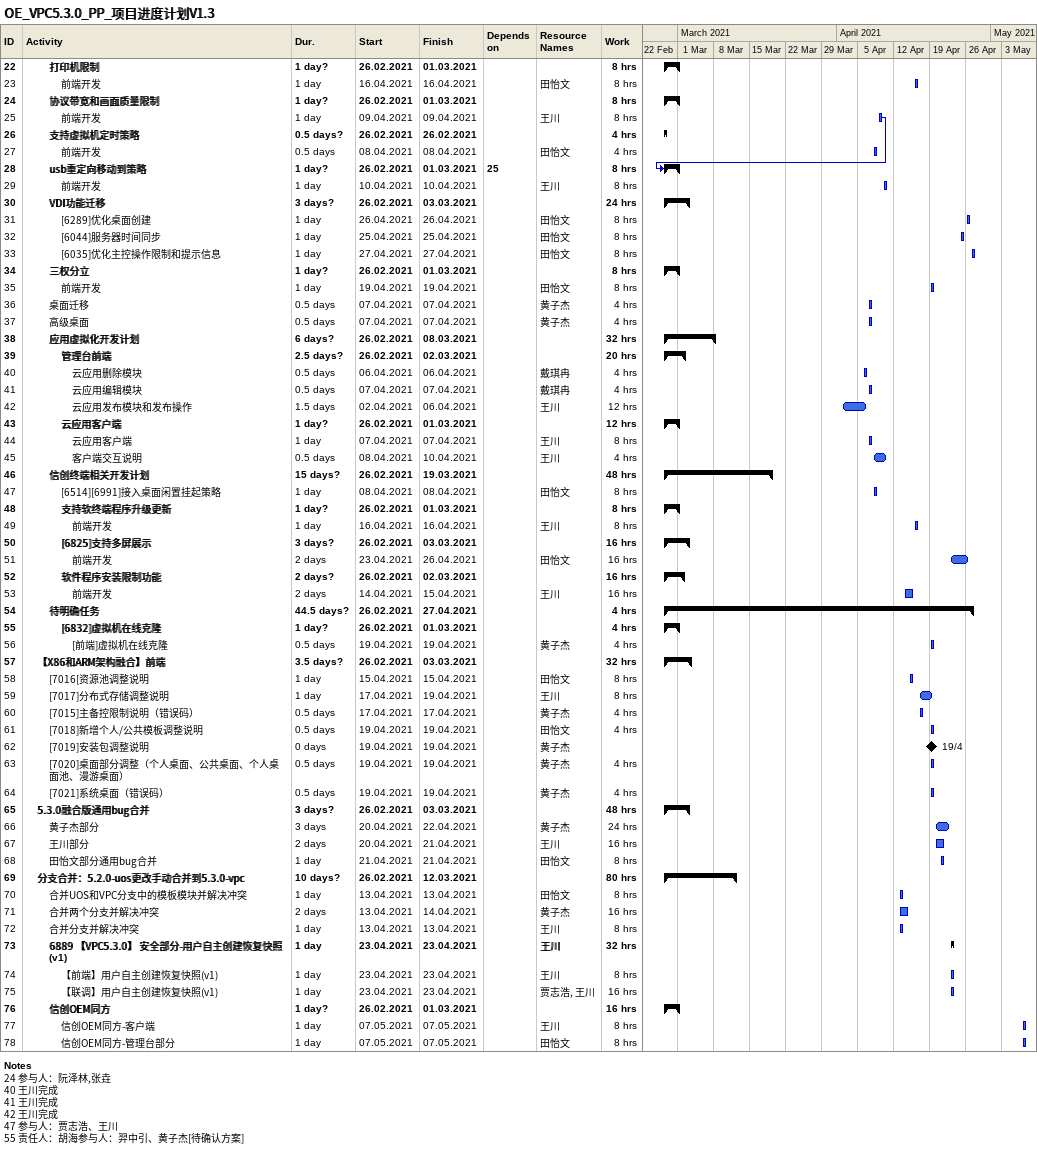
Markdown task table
OE_VPC5.3.0_PP_项目进度计划V1.3

| ID | Level | Task | Duration | Start | Finish | Predecessors | Resources | Work (h) |
|---|---|---|---|---|---|---|---|---|
| 22 | 3 | **打印机限制** | 1d? | 2021-02-26 | 2021-03-01 |  |  | 8 |
| 23 | 4 | 前端开发 | 1d | 2021-04-16 | 2021-04-16 |  | 田怡文 | 8 |
| 24 | 3 | **协议带宽和画面质量限制** | 1d? | 2021-02-26 | 2021-03-01 |  |  | 8 |
| 25 | 4 | 前端开发 | 1d | 2021-04-09 | 2021-04-09 |  | 王川 | 8 |
| 26 | 3 | **支持虚拟机定时策略** | 0.5d? | 2021-02-26 | 2021-02-26 |  |  | 4 |
| 27 | 4 | 前端开发 | 0.5d | 2021-04-08 | 2021-04-08 |  | 田怡文 | 4 |
| 28 | 3 | **usb重定向移动到策略** | 1d? | 2021-02-26 | 2021-03-01 | 25 |  | 8 |
| 29 | 4 | 前端开发 | 1d | 2021-04-10 | 2021-04-10 |  | 王川 | 8 |
| 30 | 3 | **VDI功能迁移** | 3d? | 2021-02-26 | 2021-03-03 |  |  | 24 |
| 31 | 4 | [6289]优化桌面创建 | 1d | 2021-04-26 | 2021-04-26 |  | 田怡文 | 8 |
| 32 | 4 | [6044]服务器时间同步 | 1d | 2021-04-25 | 2021-04-25 |  | 田怡文 | 8 |
| 33 | 4 | [6035]优化主控操作限制和提示信息 | 1d | 2021-04-27 | 2021-04-27 |  | 田怡文 | 8 |
| 34 | 3 | **三权分立** | 1d? | 2021-02-26 | 2021-03-01 |  |  | 8 |
| 35 | 4 | 前端开发 | 1d | 2021-04-19 | 2021-04-19 |  | 田怡文 | 8 |
| 36 | 3 | 桌面迁移 | 0.5d | 2021-04-07 | 2021-04-07 |  | 黄子杰 | 4 |
| 37 | 3 | 高级桌面 | 0.5d | 2021-04-07 | 2021-04-07 |  | 黄子杰 | 4 |
| 38 | 3 | **应用虚拟化开发计划** | 6d? | 2021-02-26 | 2021-03-08 |  |  | 32 |
| 39 | 4 | **管理台前端** | 2.5d? | 2021-02-26 | 2021-03-02 |  |  | 20 |
| 40 | 5 | 云应用删除模块 | 0.5d | 2021-04-06 | 2021-04-06 |  | 戴琪冉 | 4 |
| 41 | 5 | 云应用编辑模块 | 0.5d | 2021-04-07 | 2021-04-07 |  | 戴琪冉 | 4 |
| 42 | 5 | 云应用发布模块和发布操作 | 1.5d | 2021-04-02 | 2021-04-06 |  | 王川 | 12 |
| 43 | 4 | **云应用客户端** | 1d? | 2021-02-26 | 2021-03-01 |  |  | 12 |
| 44 | 5 | 云应用客户端 | 1d | 2021-04-07 | 2021-04-07 |  | 王川 | 8 |
| 45 | 5 | 客户端交互说明 | 0.5d | 2021-04-08 | 2021-04-10 |  | 王川 | 4 |
| 46 | 3 | **信创终端相关开发计划** | 15d? | 2021-02-26 | 2021-03-19 |  |  | 48 |
| 47 | 4 | [6514][6991]接入桌面闲置挂起策略 | 1d | 2021-04-08 | 2021-04-08 |  | 田怡文 | 8 |
| 48 | 4 | **支持软终端程序升级更新** | 1d? | 2021-02-26 | 2021-03-01 |  |  | 8 |
| 49 | 5 | 前端开发 | 1d | 2021-04-16 | 2021-04-16 |  | 王川 | 8 |
| 50 | 4 | **[6825]支持多屏展示** | 3d? | 2021-02-26 | 2021-03-03 |  |  | 16 |
| 51 | 5 | 前端开发 | 2d | 2021-04-23 | 2021-04-26 |  | 田怡文 | 16 |
| 52 | 4 | **软件程序安装限制功能** | 2d? | 2021-02-26 | 2021-03-02 |  |  | 16 |
| 53 | 5 | 前端开发 | 2d | 2021-04-14 | 2021-04-15 |  | 王川 | 16 |
| 54 | 3 | **待明确任务** | 44.5d? | 2021-02-26 | 2021-04-27 |  |  | 4 |
| 55 | 4 | **[6832]虚拟机在线克隆** | 1d? | 2021-02-26 | 2021-03-01 |  |  | 4 |
| 56 | 5 | [前端]虚拟机在线克隆 | 0.5d | 2021-04-19 | 2021-04-19 |  | 黄子杰 | 4 |
| 57 | 2 | **【X86和ARM架构融合】前端** | 3.5d? | 2021-02-26 | 2021-03-03 |  |  | 32 |
| 58 | 3 | [7016[资源池调整说明 | 1d | 2021-04-15 | 2021-04-15 |  | 田怡文 | 8 |
| 59 | 3 | [7017]分布式存储调整说明 | 1d | 2021-04-17 | 2021-04-19 |  | 王川 | 8 |
| 60 | 3 | [7015]主备控限制说明（错误码） | 0.5d | 2021-04-17 | 2021-04-17 |  | 黄子杰 | 4 |
| 61 | 3 | [7018]新增个人/公共模板调整说明 | 0.5d | 2021-04-19 | 2021-04-19 |  | 田怡文 | 4 |
| 62 | 3 | [7019]安装包调整说明 | 0d | 2021-04-19 | 2021-04-19 |  | 黄子杰 |  |
| 63 | 3 | [7020]桌面部分调整（个人桌面、公共桌面、个人桌面池、漫游桌面） | 0.5d | 2021-04-19 | 2021-04-19 |  | 黄子杰 | 4 |
| 64 | 3 | [7021]系统桌面（错误码） | 0.5d | 2021-04-19 | 2021-04-19 |  | 黄子杰 | 4 |
| 65 | 2 | **5.3.0融合版通用bug合并** | 3d? | 2021-02-26 | 2021-03-03 |  |  | 48 |
| 66 | 3 | 黄子杰部分 | 3d | 2021-04-20 | 2021-04-22 |  | 黄子杰 | 24 |
| 67 | 3 | 王川部分 | 2d | 2021-04-20 | 2021-04-21 |  | 王川 | 16 |
| 68 | 3 | 田怡文部分通用bug合并 | 1d | 2021-04-21 | 2021-04-21 |  | 田怡文 | 8 |
| 69 | 2 | **分支合并：5.2.0-uos更改手动合并到5.3.0-vpc** | 10d? | 2021-02-26 | 2021-03-12 |  |  | 80 |
| 70 | 3 | 合并UOS和VPC分支中的模板模块并解决冲突 | 1d | 2021-04-13 | 2021-04-13 |  | 田怡文 | 8 |
| 71 | 3 | 合并两个分支并解决冲突 | 2d | 2021-04-13 | 2021-04-14 |  | 黄子杰 | 16 |
| 72 | 3 | 合并分支并解决冲突 | 1d | 2021-04-13 | 2021-04-13 |  | 王川 | 8 |
| 73 | 3 | **6889 【VPC5.3.0】 安全部分-用户自主创建恢复快照(v1)** | 1d | 2021-04-23 | 2021-04-23 |  | 王川 | 32 |
| 74 | 4 | 【前端】用户自主创建恢复快照(v1) | 1d | 2021-04-23 | 2021-04-23 |  | 王川 | 8 |
| 75 | 4 | 【联调】用户自主创建恢复快照(v1) | 1d | 2021-04-23 | 2021-04-23 |  | 贾志浩, 王川 | 16 |
| 76 | 3 | **信创OEM同方** | 1d? | 2021-02-26 | 2021-03-01 |  |  | 16 |
| 77 | 4 | 信创OEM同方-客户端 | 1d | 2021-05-07 | 2021-05-07 |  | 王川 | 8 |
| 78 | 4 | 信创OEM同方-管理台部分 | 1d | 2021-05-07 | 2021-05-07 |  | 田怡文 | 8 |

Notes
- 24: 参与人：阮泽林,张垚
- 40: 王川完成
- 41: 王川完成
- 42: 王川完成
- 47: 参与人：贾志浩、王川
- 55: 责任人：胡海 参与人：羿中引、黄子杰 [待确认方案]
